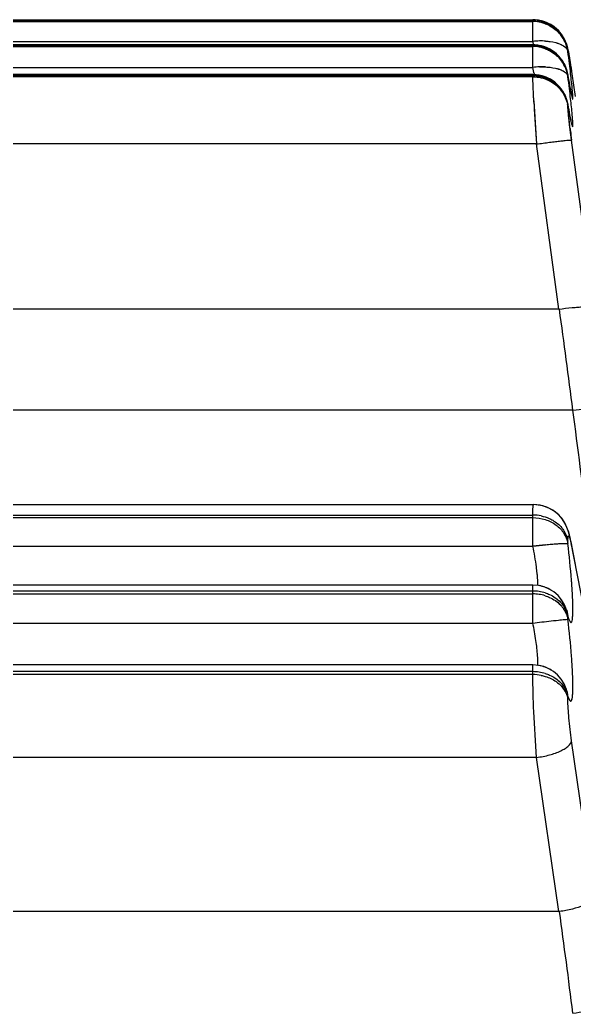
# Model space of a CAD drawing. Header units: millimetres. Extents: x 0 to 297, y 0 to 210.
# Drawn here: x 170.73 to 175.43, y 120.02 to 128.44 of the extents above; entities that cross this region are included whole.
import ezdxf

# ---------------------------------------------------------------- set-up
doc = ezdxf.new("R2010")
doc.units = ezdxf.units.MM
doc.header["$LTSCALE"] = 16.335
doc.layers.add('MEMBER', color=7, linetype='CONTINUOUS')

msp = doc.modelspace()

# ---------------------------------------------------------------- linework, layer by layer
at = {"layer": 'MEMBER', "color": 7, "linetype": 'Continuous'}
for p, q in [((167.3584, 128.4374), (175.0775, 128.4374)), ((167.3589, 128.4301), (175.077, 128.4301)), ((167.3589, 128.4234), (175.077, 128.4234)), ((175.077, 128.2551), (175.077, 128.4301)), ((175.1608, 128.4257), (175.1236, 128.4339)), ((175.1621, 128.4253), (175.1296, 128.4329)), ((175.3018, 128.3368), (175.2818, 128.3572)), ((175.3067, 128.3312), (175.2839, 128.3552)), ((167.3589, 128.2551), (175.077, 128.2551)), ((175.077, 128.2262), (167.3589, 128.2262)), ((175.077, 128.2204), (167.3589, 128.2204)), ((175.077, 128.0351), (175.077, 128.2262)), ((175.3697, 128.2081), (175.3639, 128.2279)), ((167.3589, 128.2119), (175.077, 128.2119)), ((175.3741, 128.1684), (175.3741, 128.175)), ((175.3779, 128.1707), (175.3753, 128.1838)), ((175.3904, 128.0975), (175.384, 128.1367)), ((175.3943, 128.0731), (175.388, 128.1127)), ((175.3984, 128.0465), (175.3924, 128.085)), ((175.405, 128.0026), (175.3972, 128.0539)), ((167.3589, 128.0351), (175.077, 128.0351)), ((175.077, 127.9735), (167.3589, 127.9735)), ((175.077, 127.9555), (175.077, 127.9735)), ((175.3783, 127.9432), (175.373, 127.9752)), ((175.373, 127.9749), (175.3741, 127.9671)), ((175.3741, 127.9587), (175.3741, 127.9671)), ((175.405, 128.0026), (175.4053, 128)), ((175.4053, 128), (175.4082, 127.9803)), ((175.4082, 127.9803), (175.4367, 127.7876)), ((175.077, 127.9653), (167.3589, 127.9653)), ((175.077, 127.9555), (167.3589, 127.9555)), ((175.3846, 127.9069), (175.376, 127.957)), ((175.3884, 127.8857), (175.3827, 127.9175)), ((175.3918, 127.8671), (175.3868, 127.8944)), ((175.3948, 127.8512), (175.3905, 127.8738)), ((175.3975, 127.8378), (175.3939, 127.856)), ((175.3996, 127.8275), (175.3968, 127.841)), ((175.4012, 127.8202), (175.3996, 127.8275)), ((175.402, 127.8169), (175.401, 127.821)), ((175.4017, 127.8178), (175.402, 127.8169)), ((175.4019, 127.8174), (175.402, 127.817)), ((175.0856, 127.7514), (175.0841, 127.7778)), ((175.0871, 127.7228), (175.0856, 127.7514)), ((175.3773, 127.6977), (175.3727, 127.7245)), ((175.3727, 127.7242), (175.3741, 127.7141)), ((175.3741, 127.7044), (175.3741, 127.7141)), ((175.3742, 127.6989), (175.3741, 127.7044)), ((175.3819, 127.672), (175.3761, 127.7044)), ((175.3861, 127.6495), (175.3807, 127.6789)), ((175.3899, 127.6302), (175.3848, 127.6563)), ((175.3931, 127.6143), (175.3886, 127.6368)), ((175.3958, 127.6016), (175.3919, 127.62)), ((175.1082, 127.386), (167.3277, 127.386)), ((175.2974, 125.9874), (175.1082, 127.386)), ((175.5971, 126.0018), (175.4053, 127.4196)), ((175.2974, 125.9874), (167.1385, 125.9874)), ((175.4163, 125.1323), (167.0196, 125.1323)), ((167.3527, 124.3317), (175.0832, 124.3317)), ((175.1387, 124.3265), (175.0832, 124.3317)), ((175.2881, 124.2515), (175.2463, 124.2838)), ((167.3589, 124.2433), (175.077, 124.2433)), ((167.3589, 124.2212), (175.077, 124.2212)), ((175.077, 123.98), (175.077, 124.2433)), ((175.3216, 124.2154), (175.2881, 124.2515)), ((175.3478, 124.1763), (175.3216, 124.2154)), ((175.3663, 124.1386), (175.3478, 124.1763)), ((175.3867, 124.0768), (175.3779, 124.107)), ((175.3741, 124.0012), (175.3741, 124.0231)), ((175.3998, 124.0206), (175.3928, 124.0525)), ((175.5942, 123.0285), (175.3998, 124.0206)), ((167.3589, 123.98), (175.077, 123.98)), ((175.4026, 124.0064), (175.4053, 123.9845)), ((175.4053, 123.9845), (175.4368, 123.8239)), ((175.077, 123.6499), (167.3589, 123.6499)), ((175.077, 123.5995), (167.3589, 123.5995)), ((175.077, 123.3287), (175.077, 123.6499)), ((167.3589, 123.5753), (175.077, 123.5753)), ((175.3636, 123.4388), (175.3636, 123.4386)), ((175.3636, 123.4386), (175.3741, 123.3847)), ((175.3741, 123.3607), (175.3741, 123.3847)), ((167.3589, 123.3287), (175.077, 123.3287)), ((175.077, 123.3287), (175.1321, 123.3351)), ((175.077, 122.9736), (167.3589, 122.9736)), ((175.077, 122.8918), (175.077, 122.9736)), ((175.077, 122.9166), (167.3589, 122.9166)), ((175.077, 122.8918), (167.3589, 122.8918)), ((175.3611, 122.7699), (175.3607, 122.7712)), ((175.3607, 122.7711), (175.3608, 122.7711)), ((175.3608, 122.7708), (175.3611, 122.7699)), ((175.3741, 122.6829), (175.3741, 122.7074)), ((175.5971, 121.009), (175.4053, 122.3316)), ((175.1082, 122.1898), (167.3277, 122.1898)), ((175.2974, 120.8851), (175.1082, 122.1898)), ((175.2974, 120.8851), (167.1385, 120.8851))]:
    msp.add_line(p, q, dxfattribs=at)
for points in [[(175.1236, 128.4339), (175.0847, 128.4374), (175.0775, 128.4374)], [(175.1296, 128.4329), (175.0956, 128.4369), (175.0775, 128.4374)], [(175.2594, 128.3761), (175.2346, 128.3931), (175.2081, 128.4076), (175.1797, 128.4195), (175.1497, 128.4286), (175.1182, 128.4347), (175.0854, 128.4373)], [(175.2839, 128.3552), (175.2577, 128.3774), (175.2282, 128.3969), (175.1957, 128.4132), (175.1608, 128.4257)], [(175.3149, 128.321), (175.2958, 128.3433), (175.2739, 128.3643), (175.2493, 128.3835), (175.2221, 128.4003), (175.193, 128.4143)], [(175.3562, 128.2493), (175.3461, 128.2715), (175.3339, 128.2935), (175.3191, 128.3154), (175.3018, 128.3368)], [(175.3415, 128.2803), (175.3258, 128.3061), (175.3067, 128.3312)], [(175.3639, 128.2279), (175.3546, 128.2531), (175.3415, 128.2803)], [(175.3688, 128.2117), (175.3637, 128.2288), (175.3562, 128.2493)], [(175.3753, 128.1838), (175.3725, 128.1968), (175.3688, 128.2117)], [(175.384, 128.1367), (175.3804, 128.1573), (175.3771, 128.1747), (175.3738, 128.1908), (175.3697, 128.2081)], [(175.3989, 127.5886), (175.3989, 127.5885), (175.3984, 127.5904), (175.397, 127.5965), (175.3947, 127.6066)], [(175.3989, 127.5886), (175.3978, 127.593), (175.3958, 127.6016)], [(175.1607, 124.3216), (175.103, 124.331), (175.0832, 124.3317)], [(175.2463, 124.2838), (175.1961, 124.3098), (175.1387, 124.3265)], [(175.3663, 124.1386), (175.3494, 124.1735), (175.3258, 124.2099), (175.2958, 124.2442), (175.2582, 124.2758), (175.213, 124.3024), (175.1607, 124.3216)], [(175.3928, 124.0525), (175.3856, 124.0812), (175.3772, 124.1091), (175.3663, 124.1386)], [(175.4018, 124.0106), (175.3943, 124.0457), (175.3867, 124.0768)], [(175.362, 123.4413), (175.3629, 123.4393), (175.3651, 123.4339), (175.3643, 123.4364), (175.3636, 123.4387)]]:
    msp.add_lwpolyline(points, dxfattribs=at)
for centre, radius, start, end in [((175.0768, 128.1193), 0.3041, 69.85254, 89.96509), ((175.0792, 128.1242), 0.2987, 39.14501, 49.38144), ((175.0806, 128.1322), 0.2967, 35.63268, 49.35821), ((175.0825, 128.1267), 0.2945, 8.14312, 39.1688), ((175.1492, 127.5693), 0.6896, 91.42264, 96.00744), ((166.1601, 126.2615), 9.1371, 12.42133, 12.60283), ((175.077, 127.9298), 0.2963, 86.67155, 89.99518), ((175.0772, 127.9263), 0.2997, 9.4329, 86.72564), ((175.148, 127.6425), 0.6163, 86.56142, 91.48122), ((175.077, 127.9058), 0.3061, 69.98207, 89.96599), ((175.0789, 127.9109), 0.3007, 49.61934, 69.92985), ((175.0807, 127.9133), 0.2976, 39.34282, 49.58081), ((156.1385, 125.6973), 19.3937, 7.01863, 7.32061), ((175.0853, 127.9254), 0.2918, 8.2254, 39.46281), ((175.0838, 127.9163), 0.2933, 11.4488, 39.34592), ((162.2248, 126.4432), 13.2619, 6.66391, 7.03303), ((175.1571, 127.2867), 0.7527, 91.90822, 96.11027), ((168.7312, 126.6379), 6.4978, 11.88807, 12.41666), ((175.0772, 127.6736), 0.2997, 9.8173, 90.00006), ((175.1551, 127.3681), 0.6713, 87.44727, 91.96358), ((175.0916, 127.9182), 0.2854, 8.16056, 11.3977), ((182.7311, 129.1844), 7.457, 189.3952, 189.9782), ((167.2378, 127.0258), 8.2151, 6.19688, 6.68509), ((175.0766, 127.6553), 0.31, 70.2491, 89.93149), ((175.0784, 127.6616), 0.3035, 60.13095, 70.15566), ((175.0805, 127.6551), 0.2996, 49.81465, 63.38094), ((175.0842, 127.6595), 0.2939, 36.07163, 49.81438), ((158.6625, 125.8484), 16.8443, 6.84187, 7.19696), ((163.5732, 126.4344), 11.8987, 6.43326, 6.85719), ((205.3681, 129.4439), 30.3298, 183.19895, 183.89054), ((206.2151, 129.4996), 31.1786, 183.26678, 183.88692), ((175.0999, 127.6647), 0.2771, 8.23466, 12.28149), ((175.0968, 127.674), 0.2802, 8.22372, 10.35825), ((183.1727, 128.4801), 7.8394, 187.05902, 187.22039), ((183.9843, 128.5832), 8.6576, 187.22247, 187.72452), ((34.7676, 106.8449), 141.8326, 7.408142, 7.756604), ((116.981, 117.2482), 58.9648, 6.741899, 7.683925), ((175.0767, 123.8939), 0.3494, 78.24507, 89.94741), ((175.7899, 117.8382), 6.183, 95.61469, 96.62079), ((174.1358, 123.7355), 1.2937, 11.09586, 11.69973), ((170.353, 123.2975), 5.0668, 3.43702, 4.39853), ((175.0769, 123.2403), 0.3592, 81.4486, 89.98248), ((175.0773, 123.35), 0.2997, 17.26451, 90.00001), ((175.0785, 123.2492), 0.3502, 72.91389, 81.49571), ((171.8953, 123.3873), 3.5219, 2.22971, 3.48265), ((175.0769, 123.2158), 0.3595, 81.4779, 89.9825), ((175.0785, 123.2247), 0.3504, 72.86625, 81.52601), ((175.1471, 123.3426), 0.2312, 21.68262, 33.18267), ((175.1474, 123.3186), 0.2309, 21.73016, 33.19449), ((175.077, 122.6736), 0.3, 18.97394, 90.00002), ((171.7262, 122.7377), 3.6909, 2.14227, 3.37916), ((175.0769, 122.5479), 0.3687, 81.67276, 89.98444), ((175.0767, 122.5245), 0.3674, 78.83567, 89.95715), ((175.0787, 122.5582), 0.3582, 73.34418, 81.72165), ((175.1104, 122.6852), 0.2646, 4.817, 18.86198), ((106.1468, 111.304), 69.8163, 7.175132, 7.887797)]:
    msp.add_arc(centre, radius, start, end, dxfattribs=at)
for points, knots in [([(175.077, 128.4301), (175.077, 128.4319), (175.0775, 128.4335), (175.0769, 128.4374), (175.0775, 128.4374)], [0, 0, 0, 0, 0.745089, 1, 1, 1, 1]), ([(175.077, 128.4301), (175.1126, 128.4301), (175.1841, 128.4173), (175.2469, 128.3805), (175.2739, 128.3574)], [0, 0, 0, 0, 0.500268, 1, 1, 1, 1]), ([(175.2739, 128.3574), (175.3007, 128.3344), (175.3462, 128.2783), (175.3691, 128.2098), (175.3741, 128.175)], [0, 0, 0, 0, 0.501345, 1, 1, 1, 1]), ([(175.077, 128.2204), (175.13, 128.2204), (175.2373, 128.1921), (175.3152, 128.1126), (175.3406, 128.0667)], [0, 0, 0, 0, 0.50219, 1, 1, 1, 1]), ([(175.185, 128.2578), (175.1976, 128.257), (175.2422, 128.2527), (175.2868, 128.2424), (175.316, 128.2287)], [0, 0, 0, 0, 0.281574, 1, 1, 1, 1]), ([(175.2787, 128.2426), (175.282, 128.2416), (175.2947, 128.2377), (175.3072, 128.2329), (175.316, 128.2287)], [0, 0, 0, 0, 0.263943, 1, 1, 1, 1]), ([(175.316, 128.2287), (175.3306, 128.2218), (175.3557, 128.2068), (175.3718, 128.1808), (175.3741, 128.1684)], [0, 0, 0, 0, 0.562331, 1, 1, 1, 1]), ([(175.1818, 128.1934), (175.1944, 128.1888), (175.243, 128.1674), (175.2857, 128.1327), (175.3109, 128.102)], [0, 0, 0, 0, 0.25219, 1, 1, 1, 1]), ([(175.3741, 128.175), (175.3741, 128.1762), (175.3746, 128.1811), (175.3776, 128.1695), (175.3793, 128.1608), (175.3834, 128.139), (175.3878, 128.1131), (175.3931, 128.0798), (175.3991, 128.0416), (175.4031, 128.0143), (175.4053, 128)], [0, 0, 0, 0, 0.020192, 0.045669, 0.114116, 0.223854, 0.371812, 0.553903, 0.765174, 1, 1, 1, 1]), ([(175.1321, 128.0389), (175.1454, 128.0394), (175.163, 128.0395), (175.1807, 128.0389), (175.185, 128.0387)], [0, 0, 0, 0, 0.755109, 1, 1, 1, 1]), ([(175.185, 128.0387), (175.1976, 128.0381), (175.242, 128.0346), (175.2865, 128.0258), (175.316, 128.0134)], [0, 0, 0, 0, 0.282847, 1, 1, 1, 1]), ([(175.2787, 128.0257), (175.282, 128.0248), (175.2947, 128.0214), (175.3071, 128.0171), (175.316, 128.0134)], [0, 0, 0, 0, 0.264806, 1, 1, 1, 1]), ([(175.316, 128.0134), (175.3221, 128.0108), (175.3421, 128.0013), (175.3609, 127.9866), (175.3686, 127.973)], [0, 0, 0, 0, 0.296434, 1, 1, 1, 1]), ([(175.077, 127.9653), (175.1126, 127.9653), (175.1841, 127.9528), (175.2776, 127.8988), (175.3461, 127.8162), (175.3691, 127.7485), (175.3741, 127.7141)], [0, 0, 0, 0, 0.252871, 0.504177, 0.753119, 1, 1, 1, 1]), ([(175.0856, 127.7514), (175.0832, 127.7943), (175.0799, 127.8623), (175.077, 127.9304), (175.077, 127.9555)], [0, 0, 0, 0, 0.630657, 1, 1, 1, 1]), ([(175.2295, 127.9248), (175.2661, 127.9037), (175.331, 127.8458), (175.3649, 127.7655), (175.3724, 127.7244)], [0, 0, 0, 0, 0.50251, 1, 1, 1, 1]), ([(175.2739, 127.884), (175.2981, 127.8635), (175.3401, 127.8144), (175.3639, 127.7544), (175.3706, 127.7236)], [0, 0, 0, 0, 0.501917, 1, 1, 1, 1]), ([(175.3869, 127.8923), (175.3895, 127.8776), (175.3944, 127.8509), (175.4008, 127.8168), (175.4071, 127.7895), (175.4096, 127.7774), (175.4148, 127.764), (175.4171, 127.7769), (175.4156, 127.789), (175.4152, 127.8037), (175.4145, 127.8121)], [0, 0, 0, 0, 0.257171, 0.462098, 0.611623, 0.703944, 0.738515, 0.768177, 0.855218, 1, 1, 1, 1]), ([(175.4145, 127.8121), (175.414, 127.8188), (175.4113, 127.8524), (175.4078, 127.8858), (175.4049, 127.9126)], [0, 0, 0, 0, 0.199659, 1, 1, 1, 1]), ([(175.4059, 127.7941), (175.4069, 127.7897), (175.4084, 127.7835), (175.4105, 127.776), (175.4117, 127.7721), (175.4128, 127.7692), (175.4135, 127.7676), (175.4147, 127.7665), (175.4156, 127.7676), (175.4158, 127.7694), (175.4162, 127.7722), (175.4163, 127.7762), (175.4162, 127.7837), (175.4157, 127.7958), (175.415, 127.8062), (175.4145, 127.8121)], [0, 0, 0, 0, 0.184231, 0.254251, 0.309392, 0.349645, 0.375354, 0.388199, 0.399635, 0.423229, 0.461189, 0.513933, 0.581593, 0.761613, 1, 1, 1, 1]), ([(175.3741, 127.7141), (175.3762, 127.7018), (175.3835, 127.6602), (175.3913, 127.6186), (175.3974, 127.5894)], [0, 0, 0, 0, 0.295473, 1, 1, 1, 1]), ([(175.4162, 127.5537), (175.4157, 127.5807), (175.4094, 127.6521), (175.402, 127.7232), (175.397, 127.7676)], [0, 0, 0, 0, 0.376232, 1, 1, 1, 1]), ([(175.4053, 127.4196), (175.3975, 127.4772), (175.3873, 127.5564), (175.3777, 127.6496), (175.3746, 127.6851), (175.3742, 127.6989)], [0, 0, 0, 0, 0.620575, 0.852473, 1, 1, 1, 1]), ([(175.3927, 127.5167), (175.388, 127.5544), (175.3812, 127.615), (175.3749, 127.6759), (175.3742, 127.6989)], [0, 0, 0, 0, 0.622028, 1, 1, 1, 1]), ([(175.3974, 127.5894), (175.3991, 127.5812), (175.4023, 127.5669), (175.4066, 127.5493), (175.4101, 127.5384), (175.4121, 127.5338), (175.4137, 127.5319), (175.4153, 127.5335), (175.4156, 127.5362), (175.4162, 127.5406), (175.4163, 127.5499), (175.4159, 127.5658), (175.4151, 127.5797), (175.4145, 127.5878)], [0, 0, 0, 0, 0.217554, 0.376399, 0.475435, 0.502578, 0.516194, 0.527019, 0.549982, 0.587541, 0.640099, 0.790458, 1, 1, 1, 1]), ([(175.1082, 127.386), (175.1452, 127.391), (175.1991, 127.3981), (175.2679, 127.4066), (175.312, 127.4118), (175.3485, 127.4158), (175.3736, 127.4182), (175.389, 127.4194), (175.3968, 127.4199), (175.4019, 127.4199), (175.4045, 127.4199), (175.4053, 127.4196)], [0, 0, 0, 0, 0.374557, 0.545227, 0.695231, 0.819632, 0.913792, 0.948493, 0.97458, 0.991804, 1, 1, 1, 1]), ([(175.2974, 125.9874), (175.3345, 125.9921), (175.3886, 125.9982), (175.4576, 126.0043), (175.502, 126.0073), (175.5387, 126.0085), (175.5675, 126.0084), (175.5851, 126.0065), (175.5956, 126.0044), (175.5971, 126.0018)], [0, 0, 0, 0, 0.37193, 0.540777, 0.68971, 0.813557, 0.908168, 0.970292, 1, 1, 1, 1]), ([(175.4163, 125.1323), (175.4524, 125.1365), (175.5202, 125.1409), (175.6005, 125.1377), (175.6542, 125.1279), (175.6871, 125.1174), (175.71, 125.1031), (175.7134, 125.0907)], [0, 0, 0, 0, 0.351867, 0.655689, 0.777436, 0.875155, 1, 1, 1, 1]), ([(175.077, 124.2433), (175.077, 124.256), (175.0772, 124.2781), (175.0781, 124.3054), (175.0797, 124.3223), (175.0812, 124.3294), (175.0825, 124.3317), (175.0832, 124.3317)], [0, 0, 0, 0, 0.427027, 0.738192, 0.928155, 0.977604, 1, 1, 1, 1]), ([(175.077, 124.2212), (175.1125, 124.2212), (175.1827, 124.2107), (175.2757, 124.1643), (175.345, 124.0926), (175.3691, 124.0317), (175.3741, 124.0012)], [0, 0, 0, 0, 0.266245, 0.523899, 0.767999, 1, 1, 1, 1]), ([(175.2148, 124.2147), (175.2253, 124.2101), (175.2651, 124.19), (175.3006, 124.1609), (175.3218, 124.1354)], [0, 0, 0, 0, 0.257639, 1, 1, 1, 1]), ([(175.3218, 124.1354), (175.3286, 124.1272), (175.3531, 124.0936), (175.3691, 124.0535), (175.3741, 124.0231)], [0, 0, 0, 0, 0.257494, 1, 1, 1, 1]), ([(175.3406, 124.0877), (175.3449, 124.081), (175.3603, 124.0541), (175.3703, 124.024), (175.3741, 124.0012)], [0, 0, 0, 0, 0.254922, 1, 1, 1, 1]), ([(175.3741, 124.0231), (175.3741, 124.0302), (175.3742, 124.04), (175.3751, 124.052), (175.3759, 124.0584), (175.377, 124.0631), (175.3781, 124.0661), (175.3802, 124.0678), (175.3825, 124.0664), (175.3843, 124.0636), (175.3865, 124.0591), (175.3888, 124.0529), (175.3925, 124.0413), (175.3972, 124.0228), (175.4007, 124.0069), (175.4026, 123.9979)], [0, 0, 0, 0, 0.177836, 0.246041, 0.299996, 0.339738, 0.365905, 0.381566, 0.398015, 0.425533, 0.466651, 0.521838, 0.591027, 0.770072, 1, 1, 1, 1]), ([(175.077, 123.98), (175.1132, 123.9842), (175.1659, 123.9899), (175.2333, 123.9961), (175.2769, 123.9996), (175.3135, 124.0019), (175.3421, 124.0033), (175.3611, 124.0028), (175.3712, 124.0027), (175.3741, 124.0012)], [0, 0, 0, 0, 0.3662, 0.533182, 0.681412, 0.805891, 0.902498, 0.967755, 1, 1, 1, 1]), ([(175.1136, 123.7516), (175.1118, 123.7689), (175.1024, 123.8454), (175.0889, 123.9214), (175.077, 123.98)], [0, 0, 0, 0, 0.2252, 1, 1, 1, 1]), ([(175.4107, 123.6013), (175.4089, 123.6314), (175.3995, 123.7649), (175.3861, 123.8982), (175.3741, 124.0012)], [0, 0, 0, 0, 0.225006, 1, 1, 1, 1]), ([(175.1175, 123.7077), (175.1172, 123.7112), (175.1162, 123.7258), (175.1148, 123.7404), (175.1136, 123.7516)], [0, 0, 0, 0, 0.237049, 1, 1, 1, 1]), ([(175.1188, 123.6453), (175.119, 123.6497), (175.1195, 123.6706), (175.1186, 123.6914), (175.1175, 123.7077)], [0, 0, 0, 0, 0.213907, 1, 1, 1, 1]), ([(175.1814, 123.5839), (175.1939, 123.58), (175.2412, 123.5624), (175.2845, 123.5334), (175.3106, 123.5066)], [0, 0, 0, 0, 0.25895, 1, 1, 1, 1]), ([(175.1818, 123.5596), (175.1943, 123.5557), (175.2416, 123.5381), (175.2849, 123.509), (175.3109, 123.4821)], [0, 0, 0, 0, 0.259018, 1, 1, 1, 1]), ([(175.3106, 123.5066), (175.3162, 123.5008), (175.337, 123.4773), (175.3533, 123.4497), (175.3619, 123.428)], [0, 0, 0, 0, 0.256266, 1, 1, 1, 1]), ([(175.3741, 123.3847), (175.3759, 123.379), (175.3792, 123.3688), (175.3844, 123.3553), (175.3893, 123.3449), (175.3937, 123.3381), (175.3981, 123.3337), (175.4034, 123.3342), (175.4067, 123.3394), (175.411, 123.3514), (175.4141, 123.3757), (175.4163, 123.4141), (175.4164, 123.4653), (175.4154, 123.5034), (175.4145, 123.5244)], [0, 0, 0, 0, 0.070117, 0.127601, 0.172358, 0.204589, 0.22552, 0.240639, 0.26107, 0.29264, 0.394156, 0.547692, 0.750825, 1, 1, 1, 1]), ([(175.3109, 123.4821), (175.3164, 123.4764), (175.3371, 123.453), (175.3533, 123.4257), (175.3619, 123.4041)], [0, 0, 0, 0, 0.256246, 1, 1, 1, 1]), ([(175.1321, 123.3351), (175.1859, 123.3413), (175.2572, 123.3494), (175.3374, 123.3575), (175.3637, 123.3602), (175.3725, 123.3606)], [0, 0, 0, 0, 0.671938, 0.890685, 1, 1, 1, 1]), ([(175.4107, 122.9553), (175.4089, 122.9861), (175.3997, 123.1215), (175.3862, 123.2566), (175.3741, 123.3607)], [0, 0, 0, 0, 0.227536, 1, 1, 1, 1]), ([(175.1175, 123.0518), (175.1147, 123.0947), (175.1035, 123.1874), (175.087, 123.2793), (175.077, 123.3287)], [0, 0, 0, 0, 0.459769, 1, 1, 1, 1]), ([(175.1176, 122.969), (175.1182, 122.9745), (175.12, 123.0021), (175.1189, 123.0298), (175.1175, 123.0518)], [0, 0, 0, 0, 0.200882, 1, 1, 1, 1]), ([(175.0798, 122.732), (175.0794, 122.747), (175.0779, 122.8003), (175.077, 122.8536), (175.077, 122.8918)], [0, 0, 0, 0, 0.281737, 1, 1, 1, 1]), ([(175.1082, 122.1898), (175.0989, 122.3183), (175.0856, 122.5522), (175.077, 122.7865), (175.077, 122.8918)], [0, 0, 0, 0, 0.55019, 1, 1, 1, 1]), ([(175.1479, 122.8849), (175.1594, 122.8826), (175.2038, 122.8717), (175.2461, 122.8518), (175.2739, 122.8323)], [0, 0, 0, 0, 0.257338, 1, 1, 1, 1]), ([(175.1814, 122.9014), (175.1939, 122.8976), (175.241, 122.8806), (175.2844, 122.8524), (175.3106, 122.8261)], [0, 0, 0, 0, 0.259959, 1, 1, 1, 1]), ([(175.4162, 122.8055), (175.4162, 122.811), (175.4159, 122.8344), (175.4152, 122.8577), (175.4145, 122.8757)], [0, 0, 0, 0, 0.233404, 1, 1, 1, 1]), ([(175.2739, 122.8323), (175.2827, 122.8261), (175.3155, 122.8003), (175.3421, 122.7664), (175.3557, 122.7387)], [0, 0, 0, 0, 0.260087, 1, 1, 1, 1]), ([(175.3106, 122.8261), (175.3162, 122.8205), (175.3369, 122.7977), (175.3533, 122.7708), (175.3619, 122.7496)], [0, 0, 0, 0, 0.257211, 1, 1, 1, 1]), ([(175.3741, 122.7074), (175.3769, 122.6993), (175.381, 122.6884), (175.3874, 122.6759), (175.3915, 122.6702), (175.3954, 122.6666), (175.402, 122.666), (175.4078, 122.6773), (175.4114, 122.6947), (175.4146, 122.7235), (175.4162, 122.7612), (175.4163, 122.7897), (175.4162, 122.8055)], [0, 0, 0, 0, 0.133684, 0.1819, 0.218035, 0.243318, 0.261899, 0.312072, 0.408548, 0.556237, 0.754257, 1, 1, 1, 1]), ([(175.4053, 122.3316), (175.396, 122.3957), (175.3828, 122.5125), (175.3741, 122.63), (175.3741, 122.6829)], [0, 0, 0, 0, 0.550166, 1, 1, 1, 1]), ([(175.1082, 122.1898), (175.1456, 122.1945), (175.2161, 122.2083), (175.2973, 122.2361), (175.3502, 122.2647), (175.3841, 122.2898), (175.4036, 122.3149), (175.4053, 122.3316)], [0, 0, 0, 0, 0.330457, 0.626028, 0.749361, 0.852735, 1, 1, 1, 1]), ([(175.5971, 121.009), (175.5949, 120.9942), (175.5742, 120.9731), (175.5413, 120.9523), (175.4888, 120.9276), (175.4086, 120.903), (175.3394, 120.8901), (175.3025, 120.8851)], [0, 0, 0, 0, 0.136361, 0.237945, 0.361254, 0.660756, 1, 1, 1, 1]), ([(175.4163, 120.0242), (175.4527, 120.0285), (175.5057, 120.036), (175.5732, 120.0479), (175.617, 120.0569), (175.6536, 120.0659), (175.6823, 120.0746), (175.7013, 120.0825), (175.7114, 120.0884), (175.7134, 120.0919)], [0, 0, 0, 0, 0.358239, 0.523287, 0.670285, 0.794758, 0.892595, 0.96119, 1, 1, 1, 1])]:
    msp.add_open_spline(points, degree=3, knots=knots, dxfattribs=at)
for points in [[(175.1818, 128.4048), (175.2314, 128.3866), (175.2775, 128.3537), (175.3109, 128.3127)], [(175.1818, 128.4048), (175.2151, 128.3925), (175.2467, 128.374), (175.2737, 128.3509)], [(175.3218, 128.3051), (175.349, 128.2671), (175.3675, 128.2213), (175.3741, 128.175)], [(175.275, 128.1515), (175.2349, 128.1868), (175.1833, 128.2117), (175.1308, 128.2213)], [(175.3406, 128.2687), (175.3576, 128.2378), (175.3691, 128.2033), (175.3741, 128.1684)], [(175.3109, 128.102), (175.3407, 128.0656), (175.3621, 128.0207), (175.3714, 127.9746)], [(175.3628, 128.0172), (175.3519, 128.0514), (175.3346, 128.0841), (175.3123, 128.1123)], [(175.3406, 128.0667), (175.3576, 128.0361), (175.3691, 128.0018), (175.3741, 127.9671)], [(175.2752, 127.8987), (175.2351, 127.934), (175.1834, 127.959), (175.1308, 127.9686)], [(175.3686, 127.973), (175.3712, 127.9686), (175.3731, 127.9637), (175.3741, 127.9587)], [(175.077, 127.9555), (175.1008, 127.9555), (175.1247, 127.9526), (175.1479, 127.9471)], [(175.1479, 127.9471), (175.1936, 127.9363), (175.238, 127.9143), (175.2739, 127.884)], [(175.1479, 127.9471), (175.171, 127.9417), (175.1936, 127.9335), (175.2148, 127.9229)], [(175.3629, 127.7643), (175.352, 127.7985), (175.3347, 127.8313), (175.3124, 127.8594)], [(175.3218, 127.8325), (175.3451, 127.8003), (175.3622, 127.7625), (175.3706, 127.7236)], [(175.077, 124.2212), (175.1123, 124.2212), (175.1481, 124.2158), (175.1818, 124.2052)], [(175.1479, 124.2359), (175.1708, 124.2312), (175.1934, 124.2241), (175.2148, 124.2147)], [(175.2319, 123.6069), (175.2011, 123.6254), (175.1663, 123.6385), (175.131, 123.645)], [(175.2731, 123.5388), (175.2865, 123.5292), (175.2991, 123.5184), (175.3106, 123.5066)], [(175.2737, 123.5143), (175.287, 123.5047), (175.2995, 123.4939), (175.3109, 123.4821)], [(175.3106, 123.5066), (175.3217, 123.4951), (175.3318, 123.4825), (175.3406, 123.4691)], [(175.3109, 123.4821), (175.3219, 123.4707), (175.3319, 123.4583), (175.3406, 123.445)], [(175.3619, 123.428), (175.3675, 123.4141), (175.3716, 123.3995), (175.3741, 123.3847)], [(175.3619, 123.4041), (175.3674, 123.3901), (175.3716, 123.3755), (175.3741, 123.3607)], [(175.2318, 122.9306), (175.201, 122.9492), (175.1663, 122.9623), (175.1309, 122.9687)], [(175.2731, 122.8575), (175.2865, 122.8481), (175.2991, 122.8376), (175.3106, 122.8261)], [(175.2739, 122.8323), (175.2914, 122.82), (175.3077, 122.8056), (175.3218, 122.7895)], [(175.3106, 122.8261), (175.3217, 122.815), (175.3318, 122.8027), (175.3406, 122.7897)], [(175.3218, 122.7895), (175.3352, 122.7742), (175.3467, 122.757), (175.3557, 122.7387)], [(175.3406, 122.7897), (175.349, 122.7771), (175.3562, 122.7637), (175.3619, 122.7496)], [(175.3619, 122.7496), (175.3674, 122.7361), (175.3716, 122.7219), (175.3741, 122.7074)], [(175.3557, 122.7387), (175.3644, 122.7211), (175.3707, 122.7022), (175.3741, 122.6829)]]:
    msp.add_open_spline(points, degree=3, dxfattribs=at)

doc.saveas('drawing.dxf')
